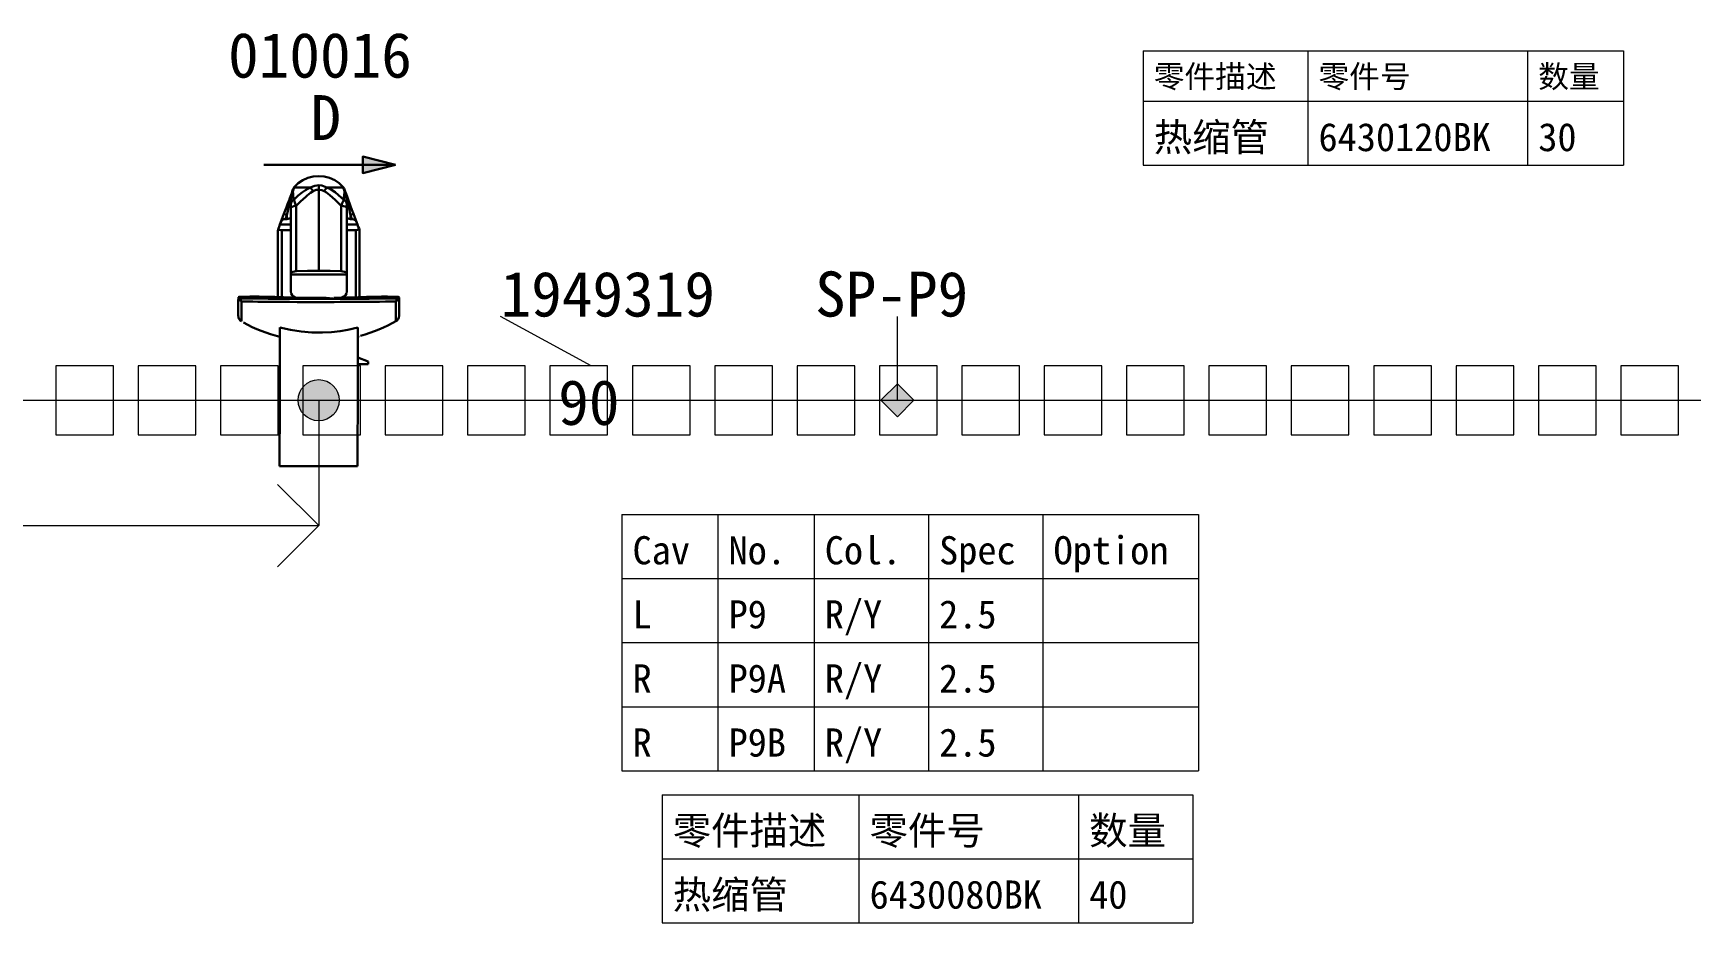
# Model space of a CAD drawing. Header units: millimetres. Extents: x 6 to 3615, y -854 to 0.
# Drawn here: x 1718.2 to 1818.8, y -596.9 to -542.9 of the extents above; entities that cross this region are included whole.
import ezdxf

# ---------------------------------------------------------------- set-up
doc = ezdxf.new("R2010")
doc.units = ezdxf.units.MM
doc.styles.add('4eff5b8b_Style', font='simfang.ttf')

msp = doc.modelspace()

# ---------------------------------------------------------------- hatches: boundary and pattern name
for points in [[(1738.19, -551.4), (1740.19, -550.9), (1738.19, -550.4)], [(1770.65, -566.19), (1769.65, -565.19), (1770.65, -564.19), (1771.65, -565.19)]]:
    msp.add_hatch(color=256).paths.add_polyline_path(points)
h = msp.add_hatch(color=256)
edge = h.paths.add_edge_path()
edge.add_arc((1735.52, -565.19), 1.25, 0, 360)
h = msp.add_hatch(color=256)
edge = h.paths.add_edge_path()
edge.add_arc((1735.52, -565.19), 1.25, 0, 360)

# ---------------------------------------------------------------- linework, layer by layer
at = {"linetype": 'Continuous', "lineweight": 30}
for p, q in [((1740.19, -550.9), (1738.19, -550.4)), ((1738.19, -550.4), (1738.19, -551.4)), ((1740.19, -550.9), (1738.19, -550.4)), ((1738.19, -550.4), (1738.19, -551.4)), ((1740.19, -550.9), (1738.19, -551.4)), ((1738.19, -551.4), (1740.19, -550.9))]:
    msp.add_line(p, q, dxfattribs=at)
at = {"linetype": 'Continuous', "lineweight": 0}
for p, q in [((1723.06, -563.11), (1719.56, -563.11)), ((1719.56, -563.11), (1719.56, -567.28)), ((1723.06, -567.28), (1723.06, -563.11)), ((1728.06, -563.11), (1724.56, -563.11)), ((1724.56, -563.11), (1724.56, -567.28)), ((1728.06, -567.28), (1728.06, -563.11)), ((1733.06, -563.11), (1729.56, -563.11)), ((1729.56, -563.11), (1729.56, -567.28)), ((1733.06, -567.28), (1733.06, -563.11)), ((1738.06, -563.11), (1734.56, -563.11)), ((1734.56, -563.11), (1734.56, -567.28)), ((1738.06, -567.28), (1738.06, -563.11)), ((1743.06, -563.11), (1739.56, -563.11)), ((1739.56, -563.11), (1739.56, -567.28)), ((1743.06, -567.28), (1743.06, -563.11)), ((1748.06, -563.11), (1744.56, -563.11)), ((1744.56, -563.11), (1744.56, -567.28)), ((1748.06, -567.28), (1748.06, -563.11)), ((1753.06, -563.11), (1749.56, -563.11)), ((1749.56, -563.11), (1749.56, -567.28)), ((1753.06, -567.28), (1753.06, -563.11)), ((1758.06, -563.11), (1754.56, -563.11)), ((1754.56, -563.11), (1754.56, -567.28)), ((1758.06, -567.28), (1758.06, -563.11)), ((1763.06, -563.11), (1759.56, -563.11)), ((1759.56, -563.11), (1759.56, -567.28)), ((1763.06, -567.28), (1763.06, -563.11)), ((1768.06, -563.11), (1764.56, -563.11)), ((1764.56, -563.11), (1764.56, -567.28)), ((1768.06, -567.28), (1768.06, -563.11)), ((1773.06, -563.11), (1769.56, -563.11)), ((1769.56, -563.11), (1769.56, -567.28)), ((1773.06, -567.28), (1773.06, -563.11)), ((1778.06, -563.11), (1774.56, -563.11)), ((1774.56, -563.11), (1774.56, -567.28)), ((1778.06, -567.28), (1778.06, -563.11)), ((1783.06, -563.11), (1779.56, -563.11)), ((1779.56, -563.11), (1779.56, -567.28)), ((1783.06, -567.28), (1783.06, -563.11)), ((1788.06, -563.11), (1784.56, -563.11)), ((1784.56, -563.11), (1784.56, -567.28)), ((1788.06, -567.28), (1788.06, -563.11)), ((1793.06, -563.11), (1789.56, -563.11)), ((1789.56, -563.11), (1789.56, -567.28)), ((1793.06, -567.28), (1793.06, -563.11)), ((1798.06, -563.11), (1794.56, -563.11)), ((1794.56, -563.11), (1794.56, -567.28)), ((1798.06, -567.28), (1798.06, -563.11)), ((1803.06, -563.11), (1799.56, -563.11)), ((1799.56, -563.11), (1799.56, -567.28)), ((1803.06, -567.28), (1803.06, -563.11)), ((1808.06, -563.11), (1804.56, -563.11)), ((1804.56, -563.11), (1804.56, -567.28)), ((1808.06, -567.28), (1808.06, -563.11)), ((1813.06, -563.11), (1809.56, -563.11)), ((1809.56, -563.11), (1809.56, -567.28)), ((1813.06, -567.28), (1813.06, -563.11)), ((1818.06, -563.11), (1814.56, -563.11)), ((1814.56, -563.11), (1814.56, -567.28)), ((1818.06, -567.28), (1818.06, -563.11)), ((1719.56, -567.28), (1723.06, -567.28)), ((1719.56, -567.28), (1719.56, -567.28)), ((1724.56, -567.28), (1728.06, -567.28)), ((1724.56, -567.28), (1724.56, -567.28)), ((1729.56, -567.28), (1733.06, -567.28)), ((1729.56, -567.28), (1729.56, -567.28)), ((1734.56, -567.28), (1738.06, -567.28)), ((1734.56, -567.28), (1734.56, -567.28)), ((1739.56, -567.28), (1743.06, -567.28)), ((1739.56, -567.28), (1739.56, -567.28)), ((1744.56, -567.28), (1748.06, -567.28)), ((1744.56, -567.28), (1744.56, -567.28)), ((1749.56, -567.28), (1753.06, -567.28)), ((1749.56, -567.28), (1749.56, -567.28)), ((1754.56, -567.28), (1758.06, -567.28)), ((1754.56, -567.28), (1754.56, -567.28)), ((1759.56, -567.28), (1763.06, -567.28)), ((1759.56, -567.28), (1759.56, -567.28)), ((1764.56, -567.28), (1768.06, -567.28)), ((1764.56, -567.28), (1764.56, -567.28)), ((1769.56, -567.28), (1773.06, -567.28)), ((1769.56, -567.28), (1769.56, -567.28)), ((1774.56, -567.28), (1778.06, -567.28)), ((1774.56, -567.28), (1774.56, -567.28)), ((1779.56, -567.28), (1783.06, -567.28)), ((1779.56, -567.28), (1779.56, -567.28)), ((1784.56, -567.28), (1788.06, -567.28)), ((1784.56, -567.28), (1784.56, -567.28)), ((1789.56, -567.28), (1793.06, -567.28)), ((1789.56, -567.28), (1789.56, -567.28)), ((1794.56, -567.28), (1798.06, -567.28)), ((1794.56, -567.28), (1794.56, -567.28)), ((1799.56, -567.28), (1803.06, -567.28)), ((1799.56, -567.28), (1799.56, -567.28)), ((1804.56, -567.28), (1808.06, -567.28)), ((1804.56, -567.28), (1804.56, -567.28)), ((1809.56, -567.28), (1813.06, -567.28)), ((1809.56, -567.28), (1809.56, -567.28)), ((1814.56, -567.28), (1818.06, -567.28)), ((1814.56, -567.28), (1814.56, -567.28))]:
    msp.add_line(p, q, dxfattribs=at)
at = {"linetype": 'Continuous', "lineweight": 13}
for p, q in [((1769.65, -565.19), (1770.65, -564.19)), ((1769.65, -565.19), (1770.65, -564.19)), ((1770.65, -564.19), (1771.65, -565.19)), ((1770.65, -564.19), (1771.65, -565.19)), ((1769.65, -565.19), (1770.65, -566.19)), ((1770.65, -566.19), (1769.65, -565.19)), ((1771.65, -565.19), (1770.65, -566.19)), ((1771.65, -565.19), (1770.65, -566.19))]:
    msp.add_line(p, q, dxfattribs=at)
for points in [[(1785.56, -543.98), (1814.73, -543.98)], [(1785.56, -543.98), (1785.56, -550.92)], [(1785.56, -543.98), (1814.73, -543.98)], [(1795.56, -543.98), (1795.56, -550.92)], [(1808.9, -543.98), (1808.9, -550.92)], [(1814.73, -543.98), (1814.73, -550.92)], [(1785.56, -547.04), (1814.73, -547.04)], [(1785.56, -550.92), (1814.73, -550.92)], [(1752.06, -563.11), (1746.56, -560.11)], [(1770.65, -565.19), (1770.65, -560.11)], [(1679.56, -565.19), (1824.56, -565.19)], [(1735.52, -565.19), (1735.52, -572.8)], [(1735.52, -572.8), (1733.02, -570.3)], [(1753.92, -572.12), (1788.92, -572.12)], [(1753.92, -572.12), (1753.92, -587.68)], [(1753.92, -572.12), (1788.92, -572.12)], [(1759.75, -572.12), (1759.75, -587.68)], [(1765.59, -572.12), (1765.59, -587.68)], [(1772.53, -572.12), (1772.53, -587.68)], [(1779.48, -572.12), (1779.48, -587.68)], [(1788.92, -572.12), (1788.92, -587.68)], [(1679.56, -572.8), (1735.52, -572.8)], [(1735.52, -572.8), (1733.02, -575.3)], [(1753.92, -576.01), (1788.92, -576.01)], [(1753.92, -579.9), (1788.92, -579.9)], [(1753.92, -583.79), (1788.92, -583.79)], [(1753.92, -587.68), (1788.92, -587.68)], [(1756.36, -589.14), (1788.59, -589.14)], [(1756.36, -589.14), (1756.36, -596.91)], [(1756.36, -589.14), (1788.59, -589.14)], [(1768.31, -589.14), (1768.31, -596.91)], [(1781.64, -589.14), (1781.64, -596.91)], [(1788.59, -589.14), (1788.59, -596.91)], [(1756.36, -593.02), (1788.59, -593.02)], [(1756.36, -596.91), (1788.59, -596.91)]]:
    msp.add_lwpolyline(points, dxfattribs=at)
at = {"linetype": 'Continuous', "lineweight": 30}
msp.add_lwpolyline([(1740.19, -550.9), (1738.19, -550.4), (1738.19, -551.4)], close=True, dxfattribs=at)
for points in [[(1732.19, -550.9), (1740.19, -550.9)], [(1733.97, -552.37), (1733.94, -552.44)], [(1733.96, -552.4), (1733.94, -552.44)], [(1733.99, -552.34), (1733.96, -552.4)], [(1733.97, -552.37), (1733.96, -552.4)], [(1733.99, -552.34), (1733.97, -552.37)], [(1733.98, -552.35), (1733.97, -552.37)], [(1734, -552.39), (1733.98, -552.45)], [(1733.99, -552.34), (1734.04, -552.26)], [(1734.03, -552.28), (1733.99, -552.34)], [(1734, -552.39), (1734.02, -552.32)], [(1734.04, -552.25), (1734.01, -552.3)], [(1734.03, -552.28), (1734.02, -552.32)], [(1734.03, -552.28), (1734.04, -552.26)], [(1734.09, -552.28), (1734.03, -552.28)], [(1734.28, -552.02), (1734.04, -552.25)], [(1734.04, -552.26), (1734.04, -552.25)], [(1734.09, -552.28), (1734.2, -552.28)], [(1734.2, -552.28), (1734.36, -552.28)], [(1734.56, -551.83), (1734.28, -552.02)], [(1734.36, -552.28), (1734.55, -552.28)], [(1734.78, -552.28), (1734.55, -552.28)], [(1734.86, -551.69), (1734.56, -551.83)], [(1734.72, -552.44), (1734.87, -552.35)], [(1735.03, -552.28), (1734.78, -552.28)], [(1735.19, -551.61), (1734.86, -551.69)], [(1734.87, -552.35), (1735.03, -552.28)], [(1735.17, -552.21), (1735.03, -552.28)], [(1735.11, -552.39), (1735.03, -552.28)], [(1735.19, -552.49), (1735.11, -552.39)], [(1735.29, -552.17), (1735.17, -552.21)], [(1735.52, -551.58), (1735.19, -551.61)], [(1735.23, -552.47), (1735.37, -552.42)], [(1735.29, -552.17), (1735.4, -552.15)], [(1735.37, -552.42), (1735.52, -552.41)], [(1735.4, -552.15), (1735.52, -552.14)], [(1735.86, -551.61), (1735.52, -551.58)], [(1735.52, -552.14), (1735.52, -552.27)], [(1735.52, -552.14), (1735.72, -552.16)], [(1735.52, -552.27), (1735.52, -552.41)], [(1735.52, -552.41), (1735.52, -557.33)], [(1735.57, -552.41), (1735.52, -552.41)], [(1735.72, -552.43), (1735.57, -552.41)], [(1735.72, -552.16), (1735.82, -552.19)], [(1735.82, -552.19), (1735.92, -552.23)], [(1735.94, -552.38), (1735.85, -552.49)], [(1736.18, -551.69), (1735.86, -551.61)], [(1735.92, -552.23), (1736.02, -552.28)], [(1736.02, -552.28), (1735.94, -552.38)], [(1736.02, -552.28), (1736.23, -552.38)], [(1736.27, -552.28), (1736.02, -552.28)], [(1736.49, -551.83), (1736.18, -551.69)], [(1736.23, -552.38), (1736.51, -552.57)], [(1736.27, -552.28), (1736.5, -552.28)], [(1736.76, -552.02), (1736.49, -551.83)], [(1736.5, -552.28), (1736.69, -552.28)], [(1736.84, -552.28), (1736.69, -552.28)], [(1737.01, -552.25), (1736.76, -552.02)], [(1736.95, -552.28), (1736.84, -552.28)], [(1737.02, -552.28), (1736.95, -552.28)], [(1737.01, -552.25), (1737.01, -552.26)], [(1737.01, -552.25), (1737.03, -552.3)], [(1737.01, -552.26), (1737.06, -552.34)], [(1737.01, -552.26), (1737.02, -552.28)], [(1737.03, -552.32), (1737.02, -552.28)], [(1737.02, -552.28), (1737.06, -552.34)], [(1737.04, -552.37), (1737.03, -552.32)], [(1737.06, -552.43), (1737.04, -552.37)], [(1737.06, -552.34), (1737.08, -552.37)], [(1737.06, -552.34), (1737.09, -552.4)], [(1737.08, -552.37), (1737.09, -552.4)], [(1737.09, -552.4), (1737.08, -552.37)], [(1737.08, -552.37), (1737.09, -552.4)], [(1737.09, -552.4), (1737.1, -552.45)], [(1733.63, -553.29), (1733.56, -553.48)], [(1733.63, -553.29), (1733.68, -553.14)], [(1733.68, -553.14), (1733.63, -553.29)], [(1733.74, -553), (1733.68, -553.14)], [(1733.69, -553.47), (1733.74, -553.22)], [(1733.74, -553), (1733.88, -552.63)], [(1733.74, -553), (1733.77, -552.91)], [(1733.74, -553.03), (1733.74, -553)], [(1733.77, -553.07), (1733.74, -553.03)], [(1733.74, -553.22), (1733.77, -553.07)], [(1733.77, -552.91), (1733.8, -552.83)], [(1733.79, -552.96), (1733.77, -553.07)], [(1733.77, -553.07), (1733.82, -553.07)], [(1733.83, -552.84), (1733.79, -552.96)], [(1733.88, -552.63), (1733.8, -552.83)], [(1733.8, -552.83), (1733.83, -552.76)], [(1733.81, -552.83), (1733.8, -552.83)], [(1733.81, -552.83), (1733.83, -552.84)], [(1733.82, -553.07), (1733.83, -553.07)], [(1733.86, -552.72), (1733.83, -552.76)], [(1733.83, -552.84), (1733.84, -552.81)], [(1733.84, -552.96), (1733.83, -553.07)], [(1733.83, -553.27), (1733.83, -553.07)], [(1733.83, -553.07), (1733.83, -553.53)], [(1733.83, -553.27), (1733.84, -553.2)], [(1733.83, -553.3), (1733.83, -553.27)], [(1733.83, -553.41), (1733.83, -553.3)], [(1733.83, -553.53), (1733.83, -553.41)], [(1733.84, -552.81), (1733.88, -552.73)], [(1733.86, -552.76), (1733.84, -552.81)], [(1733.85, -552.87), (1733.84, -552.96)], [(1733.88, -553.12), (1733.84, -553.2)], [(1733.88, -552.79), (1733.85, -552.87)], [(1733.86, -552.72), (1733.89, -552.69)], [(1733.91, -552.54), (1733.88, -552.63)], [(1733.88, -552.63), (1733.91, -552.54)], [(1733.88, -552.73), (1733.9, -552.7)], [(1733.92, -552.72), (1733.88, -552.79)], [(1733.93, -553.06), (1733.88, -553.12)], [(1733.89, -552.69), (1733.9, -552.68)], [(1733.9, -552.68), (1733.92, -552.67)], [(1733.9, -552.7), (1733.91, -552.69)], [(1733.91, -552.54), (1733.94, -552.44)], [(1733.91, -552.69), (1733.92, -552.68)], [(1734.01, -553.41), (1733.91, -553.45)], [(1733.92, -552.66), (1733.93, -552.66)], [(1733.92, -552.67), (1733.92, -552.66)], [(1733.92, -552.71), (1733.93, -552.68)], [(1733.92, -552.68), (1733.93, -552.68)], [(1733.92, -552.68), (1733.92, -552.68)], [(1733.93, -552.69), (1733.92, -552.7)], [(1733.92, -552.7), (1733.92, -552.72)], [(1733.92, -552.72), (1733.92, -552.71)], [(1733.93, -552.66), (1733.94, -552.66)], [(1733.93, -552.68), (1733.94, -552.67)], [(1733.93, -552.68), (1733.93, -552.68)], [(1733.93, -552.68), (1733.93, -552.69)], [(1733.93, -552.68), (1733.93, -552.68)], [(1734.01, -553.02), (1733.93, -553.06)], [(1733.95, -552.58), (1733.94, -552.66)], [(1733.94, -552.67), (1733.94, -552.66)], [(1733.94, -552.66), (1733.94, -552.66)], [(1733.95, -552.58), (1733.98, -552.45)], [(1733.96, -552.58), (1733.95, -552.58)], [(1733.96, -552.58), (1733.97, -552.65)], [(1733.97, -552.65), (1733.98, -552.79)], [(1733.98, -552.79), (1734.01, -553.02)], [(1734.01, -553.02), (1734.28, -552.77)], [(1734.02, -553.03), (1734.01, -553.02)], [(1734.01, -553.41), (1734.13, -553.39)], [(1734.06, -553.13), (1734.02, -553.03)], [(1734.1, -553.25), (1734.06, -553.13)], [(1734.16, -553.39), (1734.1, -553.25)], [(1734.13, -553.39), (1734.16, -553.39)], [(1734.16, -553.39), (1734.42, -553.13)], [(1734.16, -557.36), (1734.16, -553.39)], [(1734.28, -552.77), (1734.53, -552.57)], [(1734.42, -553.13), (1734.73, -552.84)], [(1734.72, -552.44), (1734.53, -552.57)], [(1734.73, -552.84), (1734.83, -552.76)], [(1734.83, -552.76), (1735.02, -552.6)], [(1735.02, -552.6), (1735.19, -552.49)], [(1735.19, -552.49), (1735.23, -552.47)], [(1735.85, -552.49), (1735.72, -552.43)], [(1735.85, -552.49), (1736, -552.59)], [(1736, -552.59), (1736.19, -552.74)], [(1736.19, -552.74), (1736.52, -553.03)], [(1736.51, -552.57), (1736.73, -552.74)], [(1736.52, -553.03), (1736.89, -553.39)], [(1736.73, -552.74), (1737.04, -553.02)], [(1736.89, -553.39), (1736.9, -553.36)], [(1736.89, -557.36), (1736.89, -553.39)], [(1737.02, -553.41), (1736.89, -553.39)], [(1736.9, -553.36), (1736.95, -553.22)], [(1736.95, -553.22), (1737, -553.11)], [(1737, -553.11), (1737.04, -553.02)], [(1737.12, -553.44), (1737.02, -553.41)], [(1737.04, -553.02), (1737.05, -552.91)], [(1737.04, -553.02), (1737.11, -553.07)], [(1737.05, -552.91), (1737.07, -552.72)], [(1737.1, -552.58), (1737.06, -552.43)], [(1737.09, -552.58), (1737.07, -552.72)], [(1737.09, -552.58), (1737.1, -552.58)], [(1737.13, -552.52), (1737.1, -552.45)], [(1737.1, -552.66), (1737.1, -552.58)], [(1737.1, -552.66), (1737.11, -552.67)], [(1737.1, -552.66), (1737.1, -552.66)], [(1737.11, -552.66), (1737.1, -552.66)], [(1737.11, -552.66), (1737.11, -552.66)], [(1737.12, -552.66), (1737.11, -552.66)], [(1737.11, -552.67), (1737.11, -552.68)], [(1737.11, -552.68), (1737.12, -552.7)], [(1737.17, -553.13), (1737.11, -553.07)], [(1737.14, -552.67), (1737.12, -552.66)], [(1737.12, -552.68), (1737.12, -552.69)], [(1737.12, -552.68), (1737.12, -552.68)], [(1737.12, -552.68), (1737.12, -552.68)], [(1737.12, -552.68), (1737.12, -552.68)], [(1737.13, -552.68), (1737.12, -552.68)], [(1737.12, -552.69), (1737.13, -552.72)], [(1737.12, -552.7), (1737.13, -552.72)], [(1737.13, -552.52), (1737.17, -552.61)], [(1737.17, -552.61), (1737.13, -552.52)], [(1737.13, -552.69), (1737.13, -552.68)], [(1737.13, -552.69), (1737.14, -552.7)], [(1737.17, -552.79), (1737.13, -552.72)], [(1737.14, -552.67), (1737.15, -552.68)], [(1737.15, -552.71), (1737.14, -552.7)], [(1737.18, -552.71), (1737.15, -552.68)], [(1737.17, -552.74), (1737.15, -552.71)], [(1737.21, -552.72), (1737.17, -552.61)], [(1737.22, -552.84), (1737.17, -552.74)], [(1737.17, -552.79), (1737.19, -552.88)], [(1737.21, -553.2), (1737.17, -553.13)], [(1737.21, -552.75), (1737.18, -552.71)], [(1737.19, -552.88), (1737.21, -552.97)], [(1737.31, -553), (1737.21, -552.72)], [(1737.25, -552.83), (1737.21, -552.72)], [(1737.25, -552.83), (1737.21, -552.75)], [(1737.22, -553.07), (1737.21, -552.97)], [(1737.22, -553.27), (1737.21, -553.2)], [(1737.22, -552.84), (1737.24, -552.83)], [(1737.25, -552.96), (1737.22, -552.84)], [(1737.22, -553.07), (1737.22, -553.27)], [(1737.23, -553.07), (1737.22, -553.07)], [(1737.22, -553.27), (1737.22, -553.37)], [(1737.22, -553.37), (1737.22, -553.49)], [(1737.27, -553.07), (1737.23, -553.07)], [(1737.24, -552.83), (1737.25, -552.83)], [(1737.26, -552.88), (1737.25, -552.83)], [(1737.27, -553.07), (1737.25, -552.96)], [(1737.31, -553), (1737.26, -552.88)], [(1737.31, -553.03), (1737.27, -553.07)], [(1737.31, -553.26), (1737.27, -553.07)], [(1737.31, -553), (1737.31, -553.03)], [(1737.33, -553.06), (1737.31, -553)], [(1737.35, -553.47), (1737.31, -553.26)], [(1737.39, -553.22), (1737.33, -553.06)], [(1737.46, -553.4), (1737.39, -553.22)], [(1737.54, -553.63), (1737.46, -553.4)], [(1737.46, -553.4), (1737.54, -553.63)], [(1733.41, -553.88), (1733.17, -554.53)], [(1733.22, -554.4), (1733.17, -554.53)], [(1733.26, -554.31), (1733.22, -554.4)], [(1733.33, -554.24), (1733.26, -554.31)], [(1733.41, -554.2), (1733.33, -554.24)], [(1733.48, -553.68), (1733.41, -553.88)], [(1733.41, -553.88), (1733.43, -553.89)], [(1733.51, -554.19), (1733.41, -554.2)], [(1733.43, -553.89), (1733.5, -553.91)], [(1733.56, -553.48), (1733.48, -553.68)], [(1733.5, -553.91), (1733.59, -553.95)], [(1733.59, -553.95), (1733.51, -554.19)], [(1733.51, -554.19), (1733.59, -554.19)], [(1733.65, -553.7), (1733.59, -553.95)], [(1733.59, -553.95), (1733.59, -554.19)], [(1733.67, -554.18), (1733.59, -554.19)], [(1733.69, -553.47), (1733.65, -553.7)], [(1733.67, -554.18), (1733.73, -554.16)], [(1733.73, -554.16), (1733.78, -554.15)], [(1733.78, -554.15), (1733.82, -554.14)], [(1733.82, -554.14), (1733.83, -554.14)], [(1733.83, -553.53), (1733.85, -553.49)], [(1733.83, -557.46), (1733.83, -553.53)], [(1733.83, -554.14), (1733.83, -554.17)], [(1733.83, -554.23), (1733.83, -554.25)], [(1733.85, -553.49), (1733.91, -553.45)], [(1737.19, -553.48), (1737.12, -553.44)], [(1737.19, -553.48), (1737.22, -553.53)], [(1737.22, -553.49), (1737.22, -553.53)], [(1737.22, -554.43), (1737.22, -553.53)], [(1737.22, -553.53), (1737.22, -557.46)], [(1737.23, -554.14), (1737.22, -554.14)], [(1737.22, -554.17), (1737.22, -554.16)], [(1737.22, -554.2), (1737.22, -554.17)], [(1737.22, -554.43), (1737.22, -554.41)], [(1737.26, -554.15), (1737.23, -554.14)], [(1737.31, -554.16), (1737.26, -554.15)], [(1737.38, -554.18), (1737.31, -554.16)], [(1737.39, -553.65), (1737.35, -553.47)], [(1737.45, -554.19), (1737.38, -554.18)], [(1737.42, -553.79), (1737.39, -553.65)], [(1737.45, -553.95), (1737.42, -553.79)], [(1737.45, -553.95), (1737.54, -553.91)], [(1737.45, -553.95), (1737.54, -554.19)], [(1737.45, -554.19), (1737.45, -553.95)], [(1737.45, -554.19), (1737.54, -554.19)], [(1737.64, -553.88), (1737.54, -553.63)], [(1737.54, -553.91), (1737.61, -553.89)], [(1737.54, -554.19), (1737.6, -554.19)], [(1737.6, -554.19), (1737.65, -554.21)], [(1737.64, -553.88), (1737.61, -553.89)], [(1737.88, -554.53), (1737.64, -553.88)], [(1737.65, -554.21), (1737.74, -554.25)], [(1737.74, -554.25), (1737.79, -554.33)], [(1737.84, -554.42), (1737.79, -554.33)], [(1737.84, -554.42), (1737.88, -554.53)], [(1733.06, -554.83), (1733.04, -554.91)], [(1733.04, -558.93), (1733.04, -554.91)], [(1733.06, -554.83), (1733.12, -554.66)], [(1733.08, -554.77), (1733.06, -554.83)], [(1733.08, -554.77), (1733.12, -554.66)], [(1733.14, -554.84), (1733.08, -554.77)], [(1733.12, -554.66), (1733.17, -554.53)], [(1733.23, -554.86), (1733.14, -554.84)], [(1733.83, -554.53), (1733.17, -554.53)], [(1733.23, -554.86), (1733.28, -554.87)], [(1733.83, -554.87), (1733.28, -554.87)], [(1733.28, -558.93), (1733.28, -554.87)], [(1737.88, -554.53), (1737.22, -554.53)], [(1737.77, -554.87), (1737.22, -554.87)], [(1737.77, -554.87), (1737.87, -554.85)], [(1737.77, -558.93), (1737.77, -554.87)], [(1737.87, -554.85), (1737.95, -554.81)], [(1737.92, -554.66), (1737.88, -554.53)], [(1737.97, -554.77), (1737.92, -554.66)], [(1737.97, -554.77), (1737.95, -554.81)], [(1737.97, -554.77), (1737.99, -554.83)], [(1737.99, -554.83), (1738, -554.91)], [(1738, -558.93), (1738, -554.91)], [(1733.85, -557.43), (1733.83, -557.46)], [(1733.83, -557.56), (1733.83, -557.46)], [(1733.83, -557.46), (1733.83, -557.56)], [(1733.89, -557.41), (1733.85, -557.43)], [(1733.96, -557.39), (1733.89, -557.41)], [(1734.05, -557.37), (1733.96, -557.39)], [(1734.16, -557.36), (1734.05, -557.37)], [(1734.84, -557.34), (1734.16, -557.36)], [(1735.52, -557.33), (1734.84, -557.34)], [(1736.21, -557.34), (1735.52, -557.33)], [(1736.89, -557.36), (1736.21, -557.34)], [(1736.99, -557.37), (1736.89, -557.36)], [(1737.09, -557.39), (1736.99, -557.37)], [(1737.16, -557.41), (1737.09, -557.39)], [(1737.2, -557.43), (1737.16, -557.41)], [(1737.22, -557.46), (1737.2, -557.43)], [(1737.22, -557.46), (1737.22, -557.56)], [(1735.52, -557.56), (1733.83, -557.56)], [(1733.83, -558.59), (1733.83, -557.56)], [(1735.52, -557.56), (1737.22, -557.56)], [(1737.22, -557.56), (1737.22, -558.59)], [(1730.65, -558.96), (1730.64, -559.15)], [(1730.64, -559.15), (1730.64, -559.39)], [(1730.64, -559.15), (1730.64, -559.36)], [(1730.64, -559.59), (1730.64, -559.36)], [(1730.64, -559.39), (1730.64, -559.36)], [(1730.64, -559.39), (1730.64, -559.59)], [(1730.66, -558.93), (1730.65, -558.96)], [(1730.67, -559.04), (1730.65, -558.96)], [(1730.66, -558.93), (1730.7, -558.92)], [(1730.72, -559.11), (1730.67, -559.04)], [(1731.02, -558.91), (1730.7, -558.92)], [(1730.7, -558.92), (1730.7, -558.93)], [(1730.7, -558.93), (1730.71, -558.95)], [(1730.71, -558.95), (1730.73, -558.97)], [(1730.72, -559.11), (1730.78, -559.16)], [(1730.73, -558.97), (1730.74, -558.99)], [(1730.74, -558.99), (1730.77, -559.01)], [(1730.77, -559.01), (1730.78, -559.01)], [(1730.78, -559.01), (1731.16, -559.02)], [(1730.79, -559.06), (1730.78, -559.01)], [(1730.78, -559.16), (1730.84, -559.19)], [(1730.8, -559.11), (1730.79, -559.06)], [(1730.82, -559.15), (1730.8, -559.11)], [(1730.84, -559.19), (1730.82, -559.15)], [(1730.84, -559.19), (1731.16, -559.2)], [(1730.84, -559.47), (1730.84, -559.19)], [(1730.84, -559.64), (1730.84, -559.47)], [(1731.02, -558.91), (1731.35, -558.9)], [(1731.16, -559.02), (1731.56, -559.02)], [(1731.16, -559.2), (1731.52, -559.2)], [(1731.71, -558.9), (1731.35, -558.9)], [(1731.52, -559.2), (1731.83, -559.21)], [(1731.56, -559.02), (1731.99, -559.02)], [(1731.71, -558.9), (1731.91, -558.9)], [(1731.83, -559.21), (1732.08, -559.21)], [(1732.38, -558.91), (1731.91, -558.9)], [(1731.99, -559.02), (1732.45, -559.03)], [(1732.08, -559.21), (1732.34, -559.21)], [(1732.34, -559.21), (1732.58, -559.21)], [(1732.86, -558.92), (1732.38, -558.91)], [(1732.93, -559.03), (1732.45, -559.03)], [(1732.58, -559.21), (1732.97, -559.22)], [(1733.38, -558.94), (1732.86, -558.92)], [(1733.43, -559.03), (1732.93, -559.03)], [(1732.97, -559.22), (1733.46, -559.22)], [(1733.9, -558.95), (1733.38, -558.94)], [(1733.94, -559.04), (1733.43, -559.03)], [(1733.46, -559.22), (1733.75, -559.22)], [(1733.75, -559.22), (1734.22, -559.23)], [(1733.85, -558.71), (1733.83, -558.59)], [(1733.91, -558.82), (1733.85, -558.71)], [(1733.86, -558.74), (1733.85, -558.71)], [(1733.91, -558.82), (1733.85, -558.71)], [(1734.43, -558.97), (1733.9, -558.95)], [(1733.95, -558.86), (1733.91, -558.82)], [(1733.91, -558.82), (1733.99, -558.9)], [(1733.99, -558.9), (1733.91, -558.82)], [(1734.46, -559.04), (1733.94, -559.04)], [(1733.99, -558.9), (1734.1, -558.96)], [(1734.1, -558.96), (1733.99, -558.9)], [(1734.1, -558.96), (1734.07, -558.95)], [(1734.22, -559.23), (1734.57, -559.23)], [(1734.98, -558.97), (1734.43, -558.97)], [(1734.99, -559.04), (1734.46, -559.04)], [(1734.57, -559.23), (1734.91, -559.23)], [(1734.91, -559.23), (1735.23, -559.23)], [(1735.52, -558.98), (1734.98, -558.97)], [(1735.52, -559.04), (1734.99, -559.04)], [(1735.23, -559.23), (1735.52, -559.23)], [(1735.98, -558.98), (1735.52, -558.98)], [(1736.05, -559.04), (1735.52, -559.04)], [(1735.52, -559.23), (1735.8, -559.23)], [(1735.8, -559.23), (1736.1, -559.23)], [(1736.59, -559.04), (1735.98, -558.98)], [(1736.59, -559.04), (1736.05, -559.04)], [(1736.1, -559.23), (1736.45, -559.23)], [(1736.88, -558.96), (1736.43, -558.97)], [(1736.45, -559.23), (1736.83, -559.22)], [(1736.59, -559.04), (1737.11, -559.04)], [(1736.83, -559.22), (1737.29, -559.22)], [(1737.42, -558.95), (1736.88, -558.96)], [(1736.95, -558.96), (1737.05, -558.9)], [(1737.05, -558.9), (1736.95, -558.96)], [(1736.97, -558.95), (1736.95, -558.96)], [(1737.05, -558.9), (1737.14, -558.82)], [(1737.14, -558.82), (1737.05, -558.9)], [(1737.05, -558.9), (1737.1, -558.86)], [(1737.11, -559.04), (1737.62, -559.03)], [(1737.2, -558.71), (1737.14, -558.82)], [(1737.2, -558.71), (1737.14, -558.82)], [(1737.14, -558.82), (1737.19, -558.74)], [(1737.2, -558.71), (1737.22, -558.59)], [(1737.29, -559.22), (1737.71, -559.22)], [(1737.92, -558.93), (1737.42, -558.95)], [(1738.11, -559.03), (1737.62, -559.03)], [(1737.71, -559.22), (1738.07, -559.22)], [(1738.42, -558.92), (1737.92, -558.93)], [(1738.07, -559.22), (1738.34, -559.22)], [(1738.11, -559.03), (1738.59, -559.03)], [(1738.34, -559.22), (1738.75, -559.21)], [(1738.89, -558.91), (1738.42, -558.92)], [(1738.59, -559.03), (1739.05, -559.02)], [(1738.75, -559.21), (1738.85, -559.21)], [(1738.85, -559.21), (1739.22, -559.21)], [(1739.33, -558.9), (1738.89, -558.91)], [(1739.05, -559.02), (1739.48, -559.02)], [(1739.22, -559.21), (1739.57, -559.2)], [(1739.33, -558.9), (1739.69, -558.9)], [(1739.48, -559.02), (1739.89, -559.02)], [(1739.57, -559.2), (1739.88, -559.2)], [(1740.03, -558.91), (1739.69, -558.9)], [(1739.88, -559.2), (1740.21, -559.19)], [(1739.89, -559.02), (1740.26, -559.01)], [(1740.03, -558.91), (1740.35, -558.92)], [(1740.23, -559.15), (1740.21, -559.19)], [(1740.27, -559.16), (1740.21, -559.19)], [(1740.21, -559.19), (1740.21, -559.4)], [(1740.21, -559.61), (1740.21, -559.4)], [(1740.25, -559.11), (1740.23, -559.15)], [(1740.26, -559.06), (1740.25, -559.11)], [(1740.26, -559.01), (1740.29, -559)], [(1740.26, -559.06), (1740.26, -559.01)], [(1740.33, -559.11), (1740.27, -559.16)], [(1740.29, -559), (1740.31, -558.99)], [(1740.31, -558.99), (1740.32, -558.97)], [(1740.32, -558.97), (1740.34, -558.96)], [(1740.38, -559.04), (1740.33, -559.11)], [(1740.34, -558.93), (1740.35, -558.92)], [(1740.34, -558.96), (1740.34, -558.93)], [(1740.35, -558.92), (1740.38, -558.93)], [(1740.38, -558.93), (1740.4, -558.96)], [(1740.4, -558.96), (1740.38, -559.04)], [(1740.41, -559.15), (1740.4, -558.96)], [(1740.41, -559.29), (1740.41, -559.15)], [(1740.41, -559.15), (1740.41, -559.36)], [(1740.41, -559.42), (1740.41, -559.29)], [(1740.41, -559.36), (1740.41, -559.42)], [(1740.41, -559.54), (1740.41, -559.42)], [(1730.64, -559.59), (1730.64, -559.75)], [(1730.64, -559.75), (1730.64, -559.89)], [(1730.64, -559.86), (1730.64, -559.84)], [(1730.64, -559.86), (1730.64, -559.86)], [(1730.64, -559.98), (1730.64, -559.89)], [(1730.64, -559.89), (1730.64, -559.98)], [(1730.64, -560.04), (1730.64, -559.98)], [(1730.64, -559.98), (1730.64, -560.04)], [(1730.64, -560.04), (1730.64, -560.05)], [(1730.64, -560.04), (1730.64, -560.05)], [(1730.64, -560.04), (1730.64, -560.05)], [(1730.64, -560.05), (1730.65, -560.11)], [(1730.65, -560.16), (1730.64, -560.05)], [(1730.64, -560.05), (1730.65, -560.16)], [(1730.65, -560.16), (1730.7, -560.26)], [(1730.7, -560.26), (1730.76, -560.34)], [(1730.76, -560.34), (1730.84, -560.4)], [(1730.84, -559.76), (1730.84, -559.64)], [(1730.84, -559.76), (1730.84, -559.88)], [(1730.84, -559.99), (1730.84, -559.88)], [(1730.84, -560.13), (1730.84, -559.99)], [(1730.84, -560.26), (1730.84, -560.13)], [(1730.84, -560.26), (1730.84, -560.33)], [(1730.84, -560.33), (1730.84, -560.36)], [(1730.84, -560.4), (1730.84, -560.36)], [(1730.84, -560.4), (1730.84, -560.4)], [(1740.21, -559.81), (1740.21, -559.61)], [(1740.21, -559.98), (1740.21, -559.81)], [(1740.21, -560.09), (1740.21, -559.98)], [(1740.21, -560.09), (1740.21, -560.18)], [(1740.21, -560.18), (1740.21, -560.3)], [(1740.21, -560.3), (1740.21, -560.36)], [(1740.29, -560.34), (1740.21, -560.4)], [(1740.21, -560.36), (1740.21, -560.4)], [(1740.21, -560.4), (1740.21, -560.4)], [(1740.29, -560.34), (1740.35, -560.26)], [(1740.39, -560.16), (1740.35, -560.26)], [(1740.39, -560.16), (1740.41, -560.05)], [(1740.41, -560.05), (1740.4, -560.11)], [(1740.41, -559.65), (1740.41, -559.54)], [(1740.41, -559.74), (1740.41, -559.65)], [(1740.41, -559.67), (1740.41, -559.82)], [(1740.41, -559.82), (1740.41, -559.74)], [(1740.41, -559.82), (1740.41, -559.74)], [(1740.41, -559.89), (1740.41, -559.82)], [(1740.41, -559.89), (1740.41, -559.95)], [(1740.41, -559.95), (1740.41, -559.89)], [(1740.41, -559.95), (1740.41, -559.99)], [(1740.41, -559.99), (1740.41, -559.95)], [(1740.41, -559.99), (1740.41, -560.02)], [(1740.41, -560.04), (1740.41, -560.02)], [(1740.41, -560.04), (1740.41, -560.05)], [(1740.41, -560.04), (1740.41, -560.05)], [(1733.16, -560.77), (1733.8, -560.92)], [(1733.16, -560.77), (1733.16, -565.22)], [(1733.16, -560.77), (1733.16, -560.96)], [(1733.16, -560.96), (1733.16, -561.11)], [(1733.16, -561.11), (1733.16, -561.18)], [(1733.16, -561.18), (1733.16, -561.21)], [(1733.16, -561.46), (1733.16, -561.57)], [(1733.8, -560.92), (1734.45, -561.02)], [(1734.45, -561.02), (1735.1, -561.07)], [(1735.1, -561.07), (1735.75, -561.08)], [(1735.75, -561.08), (1736.29, -561.05)], [(1736.29, -561.05), (1736.83, -560.99)], [(1736.83, -560.99), (1737.28, -560.91)], [(1737.89, -560.77), (1737.28, -560.91)], [(1737.89, -565.07), (1737.89, -560.77)], [(1737.89, -561.07), (1737.89, -561.02)], [(1737.89, -561.07), (1737.89, -561.57)], [(1737.89, -561.12), (1737.89, -561.07)], [(1737.89, -561.33), (1737.98, -561.3)], [(1737.89, -561.31), (1737.89, -561.3)], [(1737.89, -562.59), (1738.53, -562.84)], [(1737.89, -564.14), (1737.89, -562.65)], [(1737.89, -563), (1738.53, -563)], [(1738.53, -562.84), (1738.53, -563)], [(1737.89, -564.14), (1737.88, -569.19)], [(1733.16, -565.29), (1733.15, -569.19)], [(1733.16, -565.22), (1733.16, -565.29)], [(1733.16, -565.29), (1733.16, -565.29)], [(1737.88, -569.19), (1733.15, -569.19)]]:
    msp.add_lwpolyline(points, dxfattribs=at)
at = {"linetype": 'Continuous', "lineweight": 0}
for points in [[(1719.56, -567.28), (1723.06, -567.28), (1723.06, -563.11), (1719.56, -563.11), (1719.56, -567.28)], [(1724.56, -567.28), (1728.06, -567.28), (1728.06, -563.11), (1724.56, -563.11), (1724.56, -567.28)], [(1729.56, -567.28), (1733.06, -567.28), (1733.06, -563.11), (1729.56, -563.11), (1729.56, -567.28)], [(1734.56, -567.28), (1738.06, -567.28), (1738.06, -563.11), (1734.56, -563.11), (1734.56, -567.28)], [(1739.56, -567.28), (1743.06, -567.28), (1743.06, -563.11), (1739.56, -563.11), (1739.56, -567.28)], [(1744.56, -567.28), (1748.06, -567.28), (1748.06, -563.11), (1744.56, -563.11), (1744.56, -567.28)], [(1749.56, -567.28), (1753.06, -567.28), (1753.06, -563.11), (1749.56, -563.11), (1749.56, -567.28)], [(1754.56, -567.28), (1758.06, -567.28), (1758.06, -563.11), (1754.56, -563.11), (1754.56, -567.28)], [(1759.56, -567.28), (1763.06, -567.28), (1763.06, -563.11), (1759.56, -563.11), (1759.56, -567.28)], [(1764.56, -567.28), (1768.06, -567.28), (1768.06, -563.11), (1764.56, -563.11), (1764.56, -567.28)], [(1769.56, -567.28), (1773.06, -567.28), (1773.06, -563.11), (1769.56, -563.11), (1769.56, -567.28)], [(1774.56, -567.28), (1778.06, -567.28), (1778.06, -563.11), (1774.56, -563.11), (1774.56, -567.28)], [(1779.56, -567.28), (1783.06, -567.28), (1783.06, -563.11), (1779.56, -563.11), (1779.56, -567.28)], [(1784.56, -567.28), (1788.06, -567.28), (1788.06, -563.11), (1784.56, -563.11), (1784.56, -567.28)], [(1789.56, -567.28), (1793.06, -567.28), (1793.06, -563.11), (1789.56, -563.11), (1789.56, -567.28)], [(1794.56, -567.28), (1798.06, -567.28), (1798.06, -563.11), (1794.56, -563.11), (1794.56, -567.28)], [(1799.56, -567.28), (1803.06, -567.28), (1803.06, -563.11), (1799.56, -563.11), (1799.56, -567.28)], [(1804.56, -567.28), (1808.06, -567.28), (1808.06, -563.11), (1804.56, -563.11), (1804.56, -567.28)], [(1809.56, -567.28), (1813.06, -567.28), (1813.06, -563.11), (1809.56, -563.11), (1809.56, -567.28)], [(1814.56, -567.28), (1818.06, -567.28), (1818.06, -563.11), (1814.56, -563.11), (1814.56, -567.28)]]:
    msp.add_lwpolyline(points, close=True, dxfattribs=at)
at = {"linetype": 'Continuous', "lineweight": 13}
msp.add_lwpolyline([(1769.65, -565.19), (1770.65, -564.19), (1771.65, -565.19), (1770.65, -566.19)], close=True, dxfattribs=at)
msp.add_circle((1735.52, -565.19), 1.25, dxfattribs=at)
msp.add_circle((1735.52, -565.19), 1.25, dxfattribs=at)
msp.add_circle((1735.52, -565.19), 1.25, dxfattribs=at)
msp.add_circle((1735.52, -565.19), 1.25, dxfattribs=at)
at = {"linetype": 'Continuous', "lineweight": 30}
for centre, radius, start, end in [((1735.35, -552.56), 9.05, -119, -104), ((1735.69, -552.47), 9.12, -75, -60)]:
    msp.add_arc(centre, radius, start, end, dxfattribs=at)

# ---------------------------------------------------------------- texts
at = {"linetype": 'Continuous', "style": '4eff5b8b_Style'}
for s, height, p in [('010016', 2.734, (1730.02, -545.61)), ('零件描述', 1.367, (1786.21, -546.22)), ('零件号', 1.367, (1796.21, -546.22)), ('数量', 1.367, (1809.55, -546.22)), ('D', 2.73, (1735.02, -549.4)), ('热缩管', 1.709, (1786.21, -550.07)), ('6430120BK', 1.709, (1796.21, -550.07)), ('30', 1.709, (1809.55, -550.07)), ('1949319', 2.734, (1746.56, -560.11)), ('SP-P9', 2.734, (1765.65, -560.11)), ('90', 2.734, (1750.06, -566.69)), ('Cav', 1.709, (1754.57, -575.15)), ('No.', 1.709, (1760.4, -575.15)), ('Col.', 1.709, (1766.24, -575.15)), ('Spec', 1.709, (1773.18, -575.15)), ('Option', 1.709, (1780.13, -575.15)), ('L', 1.71, (1754.57, -579.04)), ('P9', 1.709, (1760.4, -579.04)), ('R/Y', 1.709, (1766.24, -579.04)), ('2.5', 1.709, (1773.18, -579.04)), ('R', 1.71, (1754.57, -582.93)), ('P9A', 1.709, (1760.4, -582.93)), ('R/Y', 1.709, (1766.24, -582.93)), ('2.5', 1.709, (1773.18, -582.93)), ('R', 1.71, (1754.57, -586.82)), ('P9B', 1.709, (1760.4, -586.82)), ('R/Y', 1.709, (1766.24, -586.82)), ('2.5', 1.709, (1773.18, -586.82)), ('零件描述', 1.709, (1757.01, -592.16)), ('零件号', 1.709, (1768.96, -592.16)), ('数量', 1.709, (1782.29, -592.16)), ('热缩管', 1.709, (1757.01, -596.05)), ('6430080BK', 1.709, (1768.96, -596.05)), ('40', 1.709, (1782.29, -596.05))]:
    msp.add_text(s, height=height, dxfattribs=at).set_placement(p)

doc.saveas('drawing.dxf')
